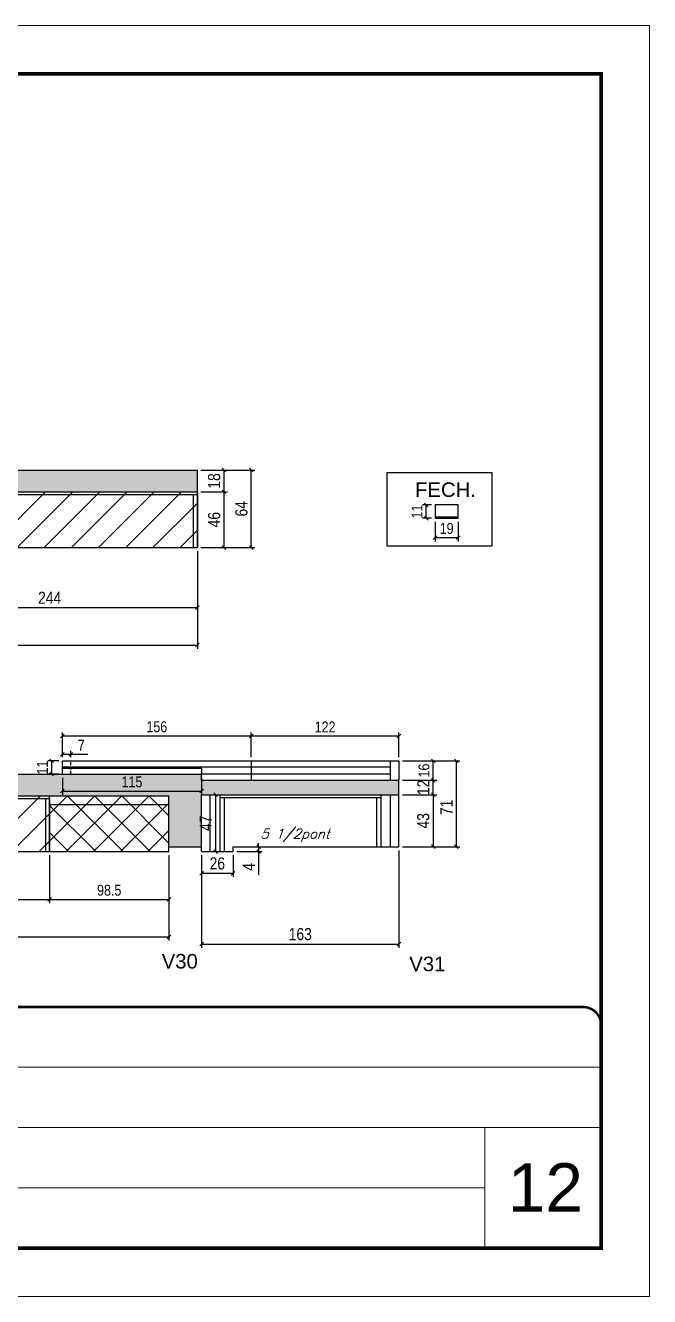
# Model space of a CAD drawing. Extents: x -10448 to -1189, y -11772 to 17235.
# Drawn here: x -4710 to -4195, y 13497 to 14547 of the extents above; entities that cross this region are included whole.
import ezdxf

# ---------------------------------------------------------------- set-up
doc = ezdxf.new("R2010")
doc.units = 0
for name, pattern in [('CONTINUO', [0]), ('DASHED', [0.75, 0.5, -0.25]), ('HIDDEN', [0.375, 0.25, -0.125])]:
    doc.linetypes.add(name, pattern=pattern)
for name, color, linetype in [('5', 5, 'Continuous'), ('COTA', 241, 'Continuous'), ('Painéis', 200, 'Continuous'), ('Reaproveitamento', 251, 'Continuous'), ('SARR_2.2x7', 40, 'Continuous'), ('SARR_3.5x7', 81, 'Continuous'), ('SARR_EDITAR', 141, 'Continuous'), ('texto', 7, 'Continuous')]:
    doc.layers.add(name, color=color, linetype=linetype)
for name, color, linetype, lineweight in [('CARIMBO', 255, 'Continuous', 9), ('Folhas', 255, 'Continuous', 9), ('Hachura', 251, 'Continuous', 9), ('SARRAFO DE PRESSAO', 251, 'DASHED', 9)]:
    doc.layers.add(name, color=color, linetype=linetype, lineweight=lineweight)
doc.styles.add('ARIAL', font='arial.ttf')
doc.styles.add('COTA TECNICA', font='techl___.ttf', dxfattribs={"height": 10})
doc.styles.add('COTA TECNICA-50', font='techl___.ttf', dxfattribs={"height": 9})
doc.styles.add('Romans', font='romans.shx')
doc.styles.get("Standard").update_dxf_attribs({"font": 'arial.ttf'})
doc.dimstyles.new('COTA PAINEL-50', dxfattribs={"dimtxt": 9, "dimasz": 3, "dimexe": 3, "dimexo": 3, "dimgap": 3, "dimtad": 1, "dimdec": 1, "dimzin": 12, "dimdsep": 46, "dimtxsty": 'COTA TECNICA-50', "dimblk1": 'OBLIQUE', "dimblk2": 'OBLIQUE', "dimsah": 1, "dimcen": 0.9, "dimclrd": 4, "dimclre": 4, "dimclrt": 240, "dimadec": 1, "dimazin": 3, "dimtfac": 1, "dimtdec": 1, "dimtmove": 0, "dimatfit": 3, "dimfxl": 1, "dimtolj": 1, "dimtzin": 12, "dimarcsym": 0})
doc.dimstyles.new('PAINEL', dxfattribs={"dimtxt": 10, "dimasz": 3, "dimexe": 3, "dimexo": 3, "dimgap": 3, "dimtad": 1, "dimdec": 1, "dimzin": 12, "dimdsep": 46, "dimtxsty": 'COTA TECNICA', "dimblk1": 'OBLIQUE', "dimblk2": 'OBLIQUE', "dimsah": 1, "dimcen": 0.9, "dimclrd": 4, "dimclre": 4, "dimclrt": 240, "dimadec": 1, "dimazin": 3, "dimtfac": 1, "dimtdec": 1, "dimtmove": 0, "dimatfit": 3, "dimfxl": 1, "dimtolj": 1, "dimtzin": 12, "dimarcsym": 0})
pattern_1 = [(50, (-139469.2827, -18395.9775), (5.46554007, -0.47817257), [0.5715, -6.2865]), (355, (-139469.2827, -18395.9775), (-1.05730264, 5.73170536), [0.4572, -5.02921753]), (100.4514447, (-139468.827, -18396.0174), (4.40823741, 5.25353256), [0.48570026, -5.34270734]), (46.1842, (-139469.283, -18394.4535), (8.13237123, -1.26126984), [0.85725, -9.42975]), (96.6355576, (-139468.605, -18394.559), (7.122124, 7.42278374), [0.7285507, -8.01406824]), (351.184151, (-139469.283, -18394.4535), (7.122124, 7.42278374), [0.685799, -7.54379196]), (21, (-139468.5207, -18394.8345), (4.54843174, -3.06795595), [0.5715, -6.2865]), (326, (-139468.5207, -18394.8345), (1.85406085, 5.52563898), [0.4572, -5.0292]), (71.451445, (-139468.1417, -18395.09), (6.40249258, 2.45768307), [0.48570026, -5.34269813]), (37.5, (-139469.2827, -18395.9775), (0.092658098, 2.536651166), [0, -4.96824, 0, -5.1054, 0, -5.04825]), (7.5, (-139469.2827, -18395.9775), (2.004589875, 3.005417245), [0, -2.91084, 0, -4.85394, 0, -1.92405]), (327.5, (-139470.982, -18395.9775), (4.067717855, -0.17186232), [0, -1.905, 0, -5.9436, 0, -7.8867]), (317.5, (-139471.744, -18395.9775), (4.44387544, 0.76279473), [0, -2.4765, 0, -3.94716, 0, -5.6007])]
pattern_2 = [(45, (-139469.283, -18395.978), (-11.2253202, 11.2253202), [])]

# ---------------------------------------------------------------- blocks, each defined once
blk = doc.blocks.new('9999999999')
at = {"color": 30, "linetype": 'CONTINUO'}
for p, q in [((98564.6, 34379.6), (99584, 34379.6)), ((98564.6, 34329.8), (99488, 34329.8)), ((99584, 34329.8), (99488, 34329.8)), ((99488, 34329.8), (99488, 34230.2)), ((98564.6, 34280), (99488, 34280))]:
    blk.add_line(p, q, dxfattribs=at)
at = {"color": 30, "linetype": 'CONTINUO', "const_width": 2}
blk.add_lwpolyline([(99584, 34230.2), (99584, 34414.4, 0.414214), (99569, 34429.4), (98229, 34429.4, 0.414214), (98214, 34414.4), (98214, 34245.2, 0.414214), (98229, 34230.2), (99584, 34230.2)], format="xyb", dxfattribs=at)
at = {"layer": 'Folhas'}
blk.add_lwpolyline([(98139, 34190.2), (99624, 34190.2), (99624, 35240.2), (98139, 35240.2)], close=True, dxfattribs=at)
at = {"layer": 'Folhas', "color": 30, "const_width": 3}
blk.add_lwpolyline([(98214, 34230.2), (99584, 34230.2), (99584, 35200.2), (98214, 35200.2)], close=True, dxfattribs=at)
blk = doc.blocks.new('_Oblique')
at = {"color": 0, "linetype": 'ByBlock', "lineweight": -2}
blk.add_line((-0.5, -0.5), (0.5, 0.5), dxfattribs=at)
blk = doc.blocks.new('*D163')
at = {"layer": 'COTA', "color": 4, "linetype": 'ByBlock', "lineweight": -2, "transparency": 16777216}
for p, q in [((-4565.3, 14161.8), (-4543.3, 14161.8)), ((-4546.3, 14115.8), (-4546.3, 14161.8)), ((-4565.3, 14115.8), (-4543.3, 14115.8))]:
    blk.add_line(p, q, dxfattribs=at)
at = {"layer": 'Defpoints', "color": 0, "linetype": 'ByBlock', "transparency": 16777216}
for p in [(-4568.3, 14161.8), (-4546.3, 14161.8), (-4568.3, 14115.8)]:
    blk.add_point(p, dxfattribs=at)
at = {"layer": 'COTA', "color": 4, "linetype": 'ByBlock', "lineweight": -2, "transparency": 16777216, "xscale": 3, "yscale": 3, "zscale": 3}
for p, rotation in [((-4546.3, 14161.8), 90), ((-4546.3, 14115.8), 270)]:
    blk.add_blockref('_Oblique', p, dxfattribs=dict(at, rotation=rotation))
at = {"layer": 'COTA', "color": 240, "linetype": 'ByBlock', "transparency": 16777216, "insert": (-4554.4, 14138.8), "char_height": 10, "attachment_point": 5, "rotation": 90, "style": 'COTA TECNICA'}
blk.add_mtext('\\A1;46', dxfattribs=at)
blk = doc.blocks.new('*D164')
at = {"layer": 'COTA', "color": 4, "linetype": 'ByBlock', "lineweight": -2, "transparency": 16777216}
for p, q in [((-4565.3, 14179.8), (-4543.3, 14179.8)), ((-4546.3, 14161.8), (-4546.3, 14179.8)), ((-4565.3, 14161.8), (-4543.3, 14161.8))]:
    blk.add_line(p, q, dxfattribs=at)
at = {"layer": 'Defpoints', "color": 0, "linetype": 'ByBlock', "transparency": 16777216}
for p in [(-4568.3, 14179.8), (-4546.3, 14179.8), (-4568.3, 14161.8)]:
    blk.add_point(p, dxfattribs=at)
at = {"layer": 'COTA', "color": 4, "linetype": 'ByBlock', "lineweight": -2, "transparency": 16777216, "xscale": 3, "yscale": 3, "zscale": 3}
for p, rotation in [((-4546.3, 14179.8), 90), ((-4546.3, 14161.8), 270)]:
    blk.add_blockref('_Oblique', p, dxfattribs=dict(at, rotation=rotation))
at = {"layer": 'COTA', "color": 240, "linetype": 'ByBlock', "transparency": 16777216, "insert": (-4554.4, 14170.8), "char_height": 10, "attachment_point": 5, "rotation": 90, "style": 'COTA TECNICA'}
blk.add_mtext('\\A1;18', dxfattribs=at)
blk = doc.blocks.new('*D165')
at = {"layer": 'COTA', "color": 4, "linetype": 'ByBlock', "lineweight": -2, "transparency": 16777216}
for p, q in [((-4565.3, 14179.8), (-4520.8, 14179.8)), ((-4523.8, 14115.8), (-4523.8, 14179.8)), ((-4565.3, 14115.8), (-4520.8, 14115.8))]:
    blk.add_line(p, q, dxfattribs=at)
at = {"layer": 'Defpoints', "color": 0, "linetype": 'ByBlock', "transparency": 16777216}
for p in [(-4568.3, 14179.8), (-4523.8, 14179.8), (-4568.3, 14115.8)]:
    blk.add_point(p, dxfattribs=at)
at = {"layer": 'COTA', "color": 4, "linetype": 'ByBlock', "lineweight": -2, "transparency": 16777216, "xscale": 3, "yscale": 3, "zscale": 3}
for p, rotation in [((-4523.8, 14179.8), 90), ((-4523.8, 14115.8), 270)]:
    blk.add_blockref('_Oblique', p, dxfattribs=dict(at, rotation=rotation))
at = {"layer": 'COTA', "color": 240, "linetype": 'ByBlock', "transparency": 16777216, "insert": (-4531.9, 14147.8), "char_height": 10, "attachment_point": 5, "rotation": 90, "style": 'COTA TECNICA'}
blk.add_mtext('\\A1;64', dxfattribs=at)
blk = doc.blocks.new('*D9')
at = {"layer": 'COTA', "color": 4, "linetype": 'ByBlock', "lineweight": -2, "transparency": 16777216}
for p, q in [((-5544.3, 14112.8), (-5544.3, 14032.2)), ((-4568.3, 14112.8), (-4568.3, 14032.2)), ((-5544.3, 14035.2), (-4568.3, 14035.2))]:
    blk.add_line(p, q, dxfattribs=at)
at = {"layer": 'Defpoints', "color": 0, "linetype": 'ByBlock', "transparency": 16777216}
for p in [(-5544.3, 14115.8), (-4568.3, 14115.8), (-4568.3, 14035.2)]:
    blk.add_point(p, dxfattribs=at)
at = {"layer": 'COTA', "color": 4, "linetype": 'ByBlock', "lineweight": -2, "transparency": 16777216, "xscale": 3, "yscale": 3, "zscale": 3, "rotation": 180}
blk.add_blockref('_Oblique', (-5544.3, 14035.2), dxfattribs=at)
at = {"layer": 'COTA', "color": 4, "linetype": 'ByBlock', "lineweight": -2, "transparency": 16777216, "xscale": 3, "yscale": 3, "zscale": 3}
blk.add_blockref('_Oblique', (-4568.3, 14035.2), dxfattribs=at)
at = {"layer": 'COTA', "color": 240, "linetype": 'ByBlock', "transparency": 16777216, "insert": (-5056.3, 14043.4), "char_height": 10, "attachment_point": 5, "style": 'COTA TECNICA'}
blk.add_mtext('\\A1;976', dxfattribs=at)
blk = doc.blocks.new('*D10')
at = {"layer": 'COTA', "color": 4, "linetype": 'ByBlock', "lineweight": -2, "transparency": 16777216}
for p, q in [((-4812.3, 14090.8), (-4812.3, 14063.2)), ((-4568.3, 14078.6), (-4568.3, 14063.2)), ((-4812.3, 14066.2), (-4568.3, 14066.2))]:
    blk.add_line(p, q, dxfattribs=at)
at = {"layer": 'Defpoints', "color": 0, "linetype": 'ByBlock', "transparency": 16777216}
for p in [(-4812.3, 14093.8), (-4568.3, 14081.6), (-4568.3, 14066.2)]:
    blk.add_point(p, dxfattribs=at)
at = {"layer": 'COTA', "color": 4, "linetype": 'ByBlock', "lineweight": -2, "transparency": 16777216, "xscale": 3, "yscale": 3, "zscale": 3, "rotation": 180}
blk.add_blockref('_Oblique', (-4812.3, 14066.2), dxfattribs=at)
at = {"layer": 'COTA', "color": 4, "linetype": 'ByBlock', "lineweight": -2, "transparency": 16777216, "xscale": 3, "yscale": 3, "zscale": 3}
blk.add_blockref('_Oblique', (-4568.3, 14066.2), dxfattribs=at)
at = {"layer": 'COTA', "color": 240, "linetype": 'ByBlock', "transparency": 16777216, "insert": (-4690.3, 14074.3), "char_height": 10, "attachment_point": 5, "style": 'COTA TECNICA'}
blk.add_mtext('\\A1;244', dxfattribs=at)
blk = doc.blocks.new('*D16')
at = {"layer": 'COTA', "color": 4, "linetype": 'ByBlock', "lineweight": -2, "transparency": 16777216}
for p, q in [((-5544.3, 13861.6), (-5544.3, 13791.1)), ((-4591.8, 13861.6), (-4591.8, 13791.1)), ((-5544.3, 13794.1), (-4591.8, 13794.1))]:
    blk.add_line(p, q, dxfattribs=at)
at = {"layer": 'Defpoints', "color": 0, "linetype": 'ByBlock', "transparency": 16777216}
for p in [(-5544.3, 13864.6), (-4591.8, 13864.6), (-4591.8, 13794.1)]:
    blk.add_point(p, dxfattribs=at)
at = {"layer": 'COTA', "color": 4, "linetype": 'ByBlock', "lineweight": -2, "transparency": 16777216, "xscale": 3, "yscale": 3, "zscale": 3, "rotation": 180}
blk.add_blockref('_Oblique', (-5544.3, 13794.1), dxfattribs=at)
at = {"layer": 'COTA', "color": 4, "linetype": 'ByBlock', "lineweight": -2, "transparency": 16777216, "xscale": 3, "yscale": 3, "zscale": 3}
blk.add_blockref('_Oblique', (-4591.8, 13794.1), dxfattribs=at)
at = {"layer": 'COTA', "color": 240, "linetype": 'ByBlock', "transparency": 16777216, "insert": (-5068.1, 13802.2), "char_height": 10, "attachment_point": 5, "style": 'COTA TECNICA'}
blk.add_mtext('\\A1;952.5', dxfattribs=at)
blk = doc.blocks.new('*D17')
at = {"layer": 'COTA', "color": 4, "linetype": 'ByBlock', "lineweight": -2, "transparency": 16777216}
for p, q in [((-4812.3, 13861.6), (-4812.3, 13822.1)), ((-4690.3, 13861.6), (-4690.3, 13822.1)), ((-4812.3, 13825.1), (-4690.3, 13825.1))]:
    blk.add_line(p, q, dxfattribs=at)
at = {"layer": 'Defpoints', "color": 0, "linetype": 'ByBlock', "transparency": 16777216}
for p in [(-4812.3, 13864.6), (-4690.3, 13864.6), (-4690.3, 13825.1)]:
    blk.add_point(p, dxfattribs=at)
at = {"layer": 'COTA', "color": 4, "linetype": 'ByBlock', "lineweight": -2, "transparency": 16777216, "xscale": 3, "yscale": 3, "zscale": 3, "rotation": 180}
blk.add_blockref('_Oblique', (-4812.3, 13825.1), dxfattribs=at)
at = {"layer": 'COTA', "color": 4, "linetype": 'ByBlock', "lineweight": -2, "transparency": 16777216, "xscale": 3, "yscale": 3, "zscale": 3}
blk.add_blockref('_Oblique', (-4690.3, 13825.1), dxfattribs=at)
at = {"layer": 'COTA', "color": 240, "linetype": 'ByBlock', "transparency": 16777216, "insert": (-4751.3, 13833.2), "char_height": 10, "attachment_point": 5, "style": 'COTA TECNICA'}
blk.add_mtext('\\A1;122', dxfattribs=at)
blk = doc.blocks.new('*D1121')
at = {"layer": 'COTA', "color": 4, "linetype": 'ByBlock', "lineweight": -2, "transparency": 16777216}
for p, q in [((-4564.8, 13861.6), (-4564.8, 13785.2)), ((-4401.8, 13865.6), (-4401.8, 13785.2)), ((-4564.8, 13788.2), (-4401.8, 13788.2))]:
    blk.add_line(p, q, dxfattribs=at)
at = {"layer": 'Defpoints', "color": 0, "linetype": 'ByBlock', "transparency": 16777216}
for p in [(-4564.8, 13864.6), (-4401.8, 13868.6), (-4401.8, 13788.2)]:
    blk.add_point(p, dxfattribs=at)
at = {"layer": 'COTA', "color": 4, "linetype": 'ByBlock', "lineweight": -2, "transparency": 16777216, "xscale": 3, "yscale": 3, "zscale": 3, "rotation": 180}
blk.add_blockref('_Oblique', (-4564.8, 13788.2), dxfattribs=at)
at = {"layer": 'COTA', "color": 4, "linetype": 'ByBlock', "lineweight": -2, "transparency": 16777216, "xscale": 3, "yscale": 3, "zscale": 3}
blk.add_blockref('_Oblique', (-4401.8, 13788.2), dxfattribs=at)
at = {"layer": 'COTA', "color": 240, "linetype": 'ByBlock', "transparency": 16777216, "insert": (-4483.3, 13796.4), "char_height": 10, "attachment_point": 5, "style": 'COTA TECNICA'}
blk.add_mtext('\\A1;163', dxfattribs=at)
blk = doc.blocks.new('*D18')
at = {"layer": 'COTA', "color": 4, "linetype": 'ByBlock', "lineweight": -2, "transparency": 16777216}
for p, q in [((-4398.8, 13911.6), (-4370.5, 13911.6)), ((-4373.5, 13911.6), (-4373.5, 13868.6)), ((-4398.8, 13868.6), (-4370.5, 13868.6))]:
    blk.add_line(p, q, dxfattribs=at)
at = {"layer": 'Defpoints', "color": 0, "linetype": 'ByBlock', "transparency": 16777216}
for p in [(-4401.8, 13911.6), (-4401.8, 13868.6), (-4373.5, 13868.6)]:
    blk.add_point(p, dxfattribs=at)
at = {"layer": 'COTA', "color": 4, "linetype": 'ByBlock', "lineweight": -2, "transparency": 16777216, "xscale": 3, "yscale": 3, "zscale": 3}
for p, rotation in [((-4373.5, 13911.6), 90), ((-4373.5, 13868.6), 270)]:
    blk.add_blockref('_Oblique', p, dxfattribs=dict(at, rotation=rotation))
at = {"layer": 'COTA', "color": 240, "linetype": 'ByBlock', "transparency": 16777216, "insert": (-4381.7, 13890.1), "char_height": 10, "attachment_point": 5, "rotation": 90, "style": 'COTA TECNICA'}
blk.add_mtext('\\A1;43', dxfattribs=at)
blk = doc.blocks.new('*D19')
at = {"layer": 'COTA', "color": 4, "linetype": 'ByBlock', "lineweight": -2, "transparency": 16777216}
for p, q in [((-4398.8, 13923.6), (-4370.5, 13923.6)), ((-4373.5, 13911.6), (-4373.5, 13923.6)), ((-4398.8, 13911.6), (-4370.5, 13911.6))]:
    blk.add_line(p, q, dxfattribs=at)
at = {"layer": 'Defpoints', "color": 0, "linetype": 'ByBlock', "transparency": 16777216}
for p in [(-4401.8, 13923.6), (-4373.5, 13923.6), (-4401.8, 13911.6)]:
    blk.add_point(p, dxfattribs=at)
at = {"layer": 'COTA', "color": 4, "linetype": 'ByBlock', "lineweight": -2, "transparency": 16777216, "xscale": 3, "yscale": 3, "zscale": 3}
for p, rotation in [((-4373.5, 13923.6), 90), ((-4373.5, 13911.6), 270)]:
    blk.add_blockref('_Oblique', p, dxfattribs=dict(at, rotation=rotation))
at = {"layer": 'COTA', "color": 240, "linetype": 'ByBlock', "transparency": 16777216, "insert": (-4381.6, 13917.6), "char_height": 10, "attachment_point": 5, "rotation": 90, "style": 'COTA TECNICA'}
blk.add_mtext('\\A1;12', dxfattribs=at)
blk = doc.blocks.new('*D20')
at = {"layer": 'COTA', "color": 4, "linetype": 'ByBlock', "lineweight": -2, "transparency": 16777216}
for p, q in [((-4398.8, 13939.6), (-4351.4, 13939.6)), ((-4354.4, 13939.6), (-4354.4, 13868.6)), ((-4398.8, 13868.6), (-4351.4, 13868.6))]:
    blk.add_line(p, q, dxfattribs=at)
at = {"layer": 'Defpoints', "color": 0, "linetype": 'ByBlock', "transparency": 16777216}
for p in [(-4401.8, 13939.6), (-4401.8, 13868.6), (-4354.4, 13868.6)]:
    blk.add_point(p, dxfattribs=at)
at = {"layer": 'COTA', "color": 4, "linetype": 'ByBlock', "lineweight": -2, "transparency": 16777216, "xscale": 3, "yscale": 3, "zscale": 3}
for p, rotation in [((-4354.4, 13939.6), 90), ((-4354.4, 13868.6), 270)]:
    blk.add_blockref('_Oblique', p, dxfattribs=dict(at, rotation=rotation))
at = {"layer": 'COTA', "color": 240, "linetype": 'ByBlock', "transparency": 16777216, "insert": (-4362.5, 13901.1), "char_height": 10, "attachment_point": 5, "rotation": 90, "style": 'COTA TECNICA'}
blk.add_mtext('\\A1;71', dxfattribs=at)
blk = doc.blocks.new('*D1122')
at = {"layer": 'COTA', "color": 4, "linetype": 'ByBlock', "lineweight": -2, "transparency": 16777216}
for p, q in [((-4398.8, 13939.6), (-4370.5, 13939.6)), ((-4373.5, 13923.6), (-4373.5, 13939.6)), ((-4398.8, 13923.6), (-4370.5, 13923.6))]:
    blk.add_line(p, q, dxfattribs=at)
at = {"layer": 'Defpoints', "color": 0, "linetype": 'ByBlock', "transparency": 16777216}
for p in [(-4401.8, 13939.6), (-4373.5, 13939.6), (-4401.8, 13923.6)]:
    blk.add_point(p, dxfattribs=at)
at = {"layer": 'COTA', "color": 4, "linetype": 'ByBlock', "lineweight": -2, "transparency": 16777216, "xscale": 3, "yscale": 3, "zscale": 3}
for p, rotation in [((-4373.5, 13939.6), 90), ((-4373.5, 13923.6), 270)]:
    blk.add_blockref('_Oblique', p, dxfattribs=dict(at, rotation=rotation))
at = {"layer": 'COTA', "color": 240, "linetype": 'ByBlock', "transparency": 16777216, "insert": (-4381.1, 13931.6), "char_height": 9, "attachment_point": 5, "rotation": 90, "style": 'COTA TECNICA-50'}
blk.add_mtext('\\A1;16', dxfattribs=at)
blk = doc.blocks.new('*D1123')
at = {"layer": 'COTA', "color": 4, "linetype": 'ByBlock', "lineweight": -2, "transparency": 16777216}
for p, q in [((-4690.3, 13861.6), (-4690.3, 13822.1)), ((-4591.8, 13861.6), (-4591.8, 13822.1)), ((-4690.3, 13825.1), (-4591.8, 13825.1))]:
    blk.add_line(p, q, dxfattribs=at)
at = {"layer": 'Defpoints', "color": 0, "linetype": 'ByBlock', "transparency": 16777216}
for p in [(-4690.3, 13864.6), (-4591.8, 13864.6), (-4591.8, 13825.1)]:
    blk.add_point(p, dxfattribs=at)
at = {"layer": 'COTA', "color": 4, "linetype": 'ByBlock', "lineweight": -2, "transparency": 16777216, "xscale": 3, "yscale": 3, "zscale": 3, "rotation": 180}
blk.add_blockref('_Oblique', (-4690.3, 13825.1), dxfattribs=at)
at = {"layer": 'COTA', "color": 4, "linetype": 'ByBlock', "lineweight": -2, "transparency": 16777216, "xscale": 3, "yscale": 3, "zscale": 3}
blk.add_blockref('_Oblique', (-4591.8, 13825.1), dxfattribs=at)
at = {"layer": 'COTA', "color": 240, "linetype": 'ByBlock', "transparency": 16777216, "insert": (-4641.1, 13832.7), "char_height": 9, "attachment_point": 5, "style": 'COTA TECNICA-50'}
blk.add_mtext('\\A1;98.5', dxfattribs=at)
blk = doc.blocks.new('*D1124')
at = {"layer": 'COTA', "color": 4, "linetype": 'ByBlock', "lineweight": -2, "transparency": 16777216}
for p, q in [((-4523.8, 13942.6), (-4523.8, 13963.1)), ((-4401.8, 13960.1), (-4523.8, 13960.1)), ((-4401.8, 13942.6), (-4401.8, 13963.1))]:
    blk.add_line(p, q, dxfattribs=at)
at = {"layer": 'Defpoints', "color": 0, "linetype": 'ByBlock', "transparency": 16777216}
for p in [(-4523.8, 13960.1), (-4523.8, 13939.6), (-4401.8, 13939.6)]:
    blk.add_point(p, dxfattribs=at)
at = {"layer": 'COTA', "color": 4, "linetype": 'ByBlock', "lineweight": -2, "transparency": 16777216, "xscale": 3, "yscale": 3, "zscale": 3, "rotation": 180}
blk.add_blockref('_Oblique', (-4523.8, 13960.1), dxfattribs=at)
at = {"layer": 'COTA', "color": 4, "linetype": 'ByBlock', "lineweight": -2, "transparency": 16777216, "xscale": 3, "yscale": 3, "zscale": 3}
blk.add_blockref('_Oblique', (-4401.8, 13960.1), dxfattribs=at)
at = {"layer": 'COTA', "color": 240, "linetype": 'ByBlock', "transparency": 16777216, "insert": (-4462.8, 13967.6), "char_height": 9, "attachment_point": 5, "style": 'COTA TECNICA-50'}
blk.add_mtext('\\A1;122', dxfattribs=at)
blk = doc.blocks.new('*D1125')
at = {"layer": 'COTA', "color": 4, "linetype": 'ByBlock', "lineweight": -2, "transparency": 16777216}
for p, q in [((-4679.8, 13942.6), (-4679.8, 13963.1)), ((-4523.8, 13960.1), (-4679.8, 13960.1)), ((-4523.8, 13942.6), (-4523.8, 13963.1))]:
    blk.add_line(p, q, dxfattribs=at)
at = {"layer": 'Defpoints', "color": 0, "linetype": 'ByBlock', "transparency": 16777216}
for p in [(-4679.8, 13960.1), (-4679.8, 13939.6), (-4523.8, 13939.6)]:
    blk.add_point(p, dxfattribs=at)
at = {"layer": 'COTA', "color": 4, "linetype": 'ByBlock', "lineweight": -2, "transparency": 16777216, "xscale": 3, "yscale": 3, "zscale": 3, "rotation": 180}
blk.add_blockref('_Oblique', (-4679.8, 13960.1), dxfattribs=at)
at = {"layer": 'COTA', "color": 4, "linetype": 'ByBlock', "lineweight": -2, "transparency": 16777216, "xscale": 3, "yscale": 3, "zscale": 3}
blk.add_blockref('_Oblique', (-4523.8, 13960.1), dxfattribs=at)
at = {"layer": 'COTA', "color": 240, "linetype": 'ByBlock', "transparency": 16777216, "insert": (-4601.8, 13967.7), "char_height": 9, "attachment_point": 5, "style": 'COTA TECNICA-50'}
blk.add_mtext('\\A1;156', dxfattribs=at)
blk = doc.blocks.new('*D1126')
at = {"layer": 'COTA', "color": 4, "linetype": 'ByBlock', "lineweight": -2, "transparency": 16777216}
for p, q in [((-4682.8, 13939.6), (-4691.7, 13939.6)), ((-4688.7, 13939.6), (-4688.7, 13928.6)), ((-4682.8, 13928.6), (-4691.7, 13928.6))]:
    blk.add_line(p, q, dxfattribs=at)
at = {"layer": 'Defpoints', "color": 0, "linetype": 'ByBlock', "transparency": 16777216}
for p in [(-4679.8, 13939.6), (-4688.7, 13928.6), (-4679.8, 13928.6)]:
    blk.add_point(p, dxfattribs=at)
at = {"layer": 'COTA', "color": 4, "linetype": 'ByBlock', "lineweight": -2, "transparency": 16777216, "xscale": 3, "yscale": 3, "zscale": 3}
for p, rotation in [((-4688.7, 13939.6), 90), ((-4688.7, 13928.6), 270)]:
    blk.add_blockref('_Oblique', p, dxfattribs=dict(at, rotation=rotation))
at = {"layer": 'COTA', "color": 240, "linetype": 'ByBlock', "transparency": 16777216, "insert": (-4696.3, 13934.1), "char_height": 9, "attachment_point": 5, "rotation": 90, "style": 'COTA TECNICA-50'}
blk.add_mtext('\\A1;11', dxfattribs=at)
blk = doc.blocks.new('*D1127')
at = {"layer": 'COTA', "color": 4, "linetype": 'ByBlock', "lineweight": -2, "transparency": 16777216}
for p, q in [((-4679.8, 13925.6), (-4679.8, 13911.6)), ((-4564.8, 13925.6), (-4564.8, 13911.6)), ((-4679.8, 13914.6), (-4564.8, 13914.6))]:
    blk.add_line(p, q, dxfattribs=at)
at = {"layer": 'Defpoints', "color": 0, "linetype": 'ByBlock', "transparency": 16777216}
for p in [(-4679.8, 13928.6), (-4564.8, 13928.6), (-4564.8, 13914.6)]:
    blk.add_point(p, dxfattribs=at)
at = {"layer": 'COTA', "color": 4, "linetype": 'ByBlock', "lineweight": -2, "transparency": 16777216, "xscale": 3, "yscale": 3, "zscale": 3, "rotation": 180}
blk.add_blockref('_Oblique', (-4679.8, 13914.6), dxfattribs=at)
at = {"layer": 'COTA', "color": 4, "linetype": 'ByBlock', "lineweight": -2, "transparency": 16777216, "xscale": 3, "yscale": 3, "zscale": 3}
blk.add_blockref('_Oblique', (-4564.8, 13914.6), dxfattribs=at)
at = {"layer": 'COTA', "color": 240, "linetype": 'ByBlock', "transparency": 16777216, "insert": (-4622.3, 13922.2), "char_height": 9, "attachment_point": 5, "style": 'COTA TECNICA-50'}
blk.add_mtext('\\A1;115', dxfattribs=at)
blk = doc.blocks.new('*D1128')
at = {"layer": 'COTA', "color": 4, "linetype": 'ByBlock', "lineweight": -2, "transparency": 16777216}
for p, q in [((-4679.8, 13942.6), (-4679.8, 13948)), ((-4679.8, 13945), (-4672.8, 13945)), ((-4672.8, 13942.6), (-4672.8, 13948)), ((-4672.8, 13945), (-4658.7, 13945))]:
    blk.add_line(p, q, dxfattribs=at)
at = {"layer": 'Defpoints', "color": 0, "linetype": 'ByBlock', "transparency": 16777216}
for p in [(-4672.8, 13945), (-4679.8, 13939.6), (-4672.8, 13939.6)]:
    blk.add_point(p, dxfattribs=at)
at = {"layer": 'COTA', "color": 4, "linetype": 'ByBlock', "lineweight": -2, "transparency": 16777216, "xscale": 3, "yscale": 3, "zscale": 3, "rotation": 180}
blk.add_blockref('_Oblique', (-4679.8, 13945), dxfattribs=at)
at = {"layer": 'COTA', "color": 4, "linetype": 'ByBlock', "lineweight": -2, "transparency": 16777216, "xscale": 3, "yscale": 3, "zscale": 3}
blk.add_blockref('_Oblique', (-4672.8, 13945), dxfattribs=at)
at = {"layer": 'COTA', "color": 240, "linetype": 'ByBlock', "transparency": 16777216, "insert": (-4664.2, 13952.5), "char_height": 9, "attachment_point": 5, "style": 'COTA TECNICA-50'}
blk.add_mtext('\\A1;7', dxfattribs=at)
blk = doc.blocks.new('*D316')
at = {"layer": 'COTA', "color": 4, "linetype": 'ByBlock', "lineweight": -2, "transparency": 16777216}
for p, q in [((-4371.9, 14137), (-4371.9, 14120.9)), ((-4352.9, 14137), (-4352.9, 14120.9)), ((-4352.9, 14123.9), (-4371.9, 14123.9))]:
    blk.add_line(p, q, dxfattribs=at)
at = {"layer": 'Defpoints', "color": 0, "linetype": 'ByBlock', "transparency": 16777216}
for p in [(-4371.9, 14140), (-4352.9, 14140), (-4371.9, 14123.9)]:
    blk.add_point(p, dxfattribs=at)
at = {"layer": 'COTA', "color": 4, "linetype": 'ByBlock', "lineweight": -2, "transparency": 16777216, "xscale": 3, "yscale": 3, "zscale": 3, "rotation": 180}
blk.add_blockref('_Oblique', (-4371.9, 14123.9), dxfattribs=at)
at = {"layer": 'COTA', "color": 4, "linetype": 'ByBlock', "lineweight": -2, "transparency": 16777216, "xscale": 3, "yscale": 3, "zscale": 3}
blk.add_blockref('_Oblique', (-4352.9, 14123.9), dxfattribs=at)
at = {"layer": 'COTA', "color": 240, "linetype": 'ByBlock', "transparency": 16777216, "insert": (-4362.4, 14131.5), "char_height": 9, "attachment_point": 5, "style": 'COTA TECNICA-50'}
blk.add_mtext('\\A1;19', dxfattribs=at)
blk = doc.blocks.new('*D317')
at = {"layer": 'COTA', "color": 4, "linetype": 'ByBlock', "lineweight": -2, "transparency": 16777216}
for p, q in [((-4374.9, 14151), (-4382.3, 14151)), ((-4379.3, 14140), (-4379.3, 14151)), ((-4374.9, 14140), (-4382.3, 14140))]:
    blk.add_line(p, q, dxfattribs=at)
at = {"layer": 'Defpoints', "color": 0, "linetype": 'ByBlock', "transparency": 16777216}
for p in [(-4379.3, 14151), (-4371.9, 14151), (-4371.9, 14140)]:
    blk.add_point(p, dxfattribs=at)
at = {"layer": 'COTA', "color": 4, "linetype": 'ByBlock', "lineweight": -2, "transparency": 16777216, "xscale": 3, "yscale": 3, "zscale": 3}
for p, rotation in [((-4379.3, 14151), 90), ((-4379.3, 14140), 270)]:
    blk.add_blockref('_Oblique', p, dxfattribs=dict(at, rotation=rotation))
at = {"layer": 'COTA', "color": 240, "linetype": 'ByBlock', "transparency": 16777216, "insert": (-4386.9, 14145.5), "char_height": 9, "attachment_point": 5, "rotation": 90, "style": 'COTA TECNICA-50'}
blk.add_mtext('\\A1;11', dxfattribs=at)
blk = doc.blocks.new('*D2275')
at = {"layer": 'COTA', "color": 4, "lineweight": -2, "transparency": 16777216}
for p, q in [((-4564.8, 13861.6), (-4564.8, 13843.7)), ((-4538.8, 13861.6), (-4538.8, 13843.7)), ((-4564.8, 13846.7), (-4538.8, 13846.7))]:
    blk.add_line(p, q, dxfattribs=at)
at = {"layer": 'Defpoints', "color": 0, "transparency": 16777216}
for p in [(-4564.8, 13864.6), (-4538.8, 13864.6), (-4538.8, 13846.7)]:
    blk.add_point(p, dxfattribs=at)
at = {"layer": 'COTA', "color": 4, "lineweight": -2, "transparency": 16777216, "xscale": 3, "yscale": 3, "zscale": 3, "rotation": 180}
blk.add_blockref('_Oblique', (-4564.8, 13846.7), dxfattribs=at)
at = {"layer": 'COTA', "color": 4, "lineweight": -2, "transparency": 16777216, "xscale": 3, "yscale": 3, "zscale": 3}
blk.add_blockref('_Oblique', (-4538.8, 13846.7), dxfattribs=at)
at = {"layer": 'COTA', "color": 240, "transparency": 16777216, "insert": (-4551.8, 13854.8), "char_height": 10, "attachment_point": 5, "style": 'COTA TECNICA'}
blk.add_mtext('\\A1;26', dxfattribs=at)
blk = doc.blocks.new('*D2276')
at = {"layer": 'COTA', "color": 4, "lineweight": -2, "transparency": 16777216}
for p, q in [((-4517.7, 13868.6), (-4517.7, 13871.6)), ((-4535.8, 13868.6), (-4514.7, 13868.6)), ((-4535.8, 13864.6), (-4514.7, 13864.6)), ((-4517.7, 13868.6), (-4517.7, 13864.6)), ((-4517.7, 13864.6), (-4517.7, 13845.4))]:
    blk.add_line(p, q, dxfattribs=at)
at = {"layer": 'Defpoints', "color": 0, "transparency": 16777216}
for p in [(-4538.8, 13868.6), (-4538.8, 13864.6), (-4517.7, 13864.6)]:
    blk.add_point(p, dxfattribs=at)
at = {"layer": 'COTA', "color": 4, "lineweight": -2, "transparency": 16777216, "xscale": 3, "yscale": 3, "zscale": 3}
for p, rotation in [((-4517.7, 13868.6), 270), ((-4517.7, 13864.6), 90)]:
    blk.add_blockref('_Oblique', p, dxfattribs=dict(at, rotation=rotation))
at = {"layer": 'COTA', "color": 240, "transparency": 16777216, "insert": (-4525.8, 13852), "char_height": 10, "attachment_point": 5, "rotation": 90, "style": 'COTA TECNICA'}
blk.add_mtext('\\A1;4', dxfattribs=at)
blk = doc.blocks.new('*D2277')
at = {"layer": 'COTA', "color": 4, "lineweight": -2, "transparency": 16777216}
for p, q in [((-4561.8, 13911.6), (-4550.3, 13911.6)), ((-4553.3, 13911.6), (-4553.3, 13864.6)), ((-4561.8, 13864.6), (-4550.3, 13864.6))]:
    blk.add_line(p, q, dxfattribs=at)
at = {"layer": 'Defpoints', "color": 0, "transparency": 16777216}
for p in [(-4564.8, 13911.6), (-4564.8, 13864.6), (-4553.3, 13864.6)]:
    blk.add_point(p, dxfattribs=at)
at = {"layer": 'COTA', "color": 4, "lineweight": -2, "transparency": 16777216, "xscale": 3, "yscale": 3, "zscale": 3}
for p, rotation in [((-4553.3, 13911.6), 90), ((-4553.3, 13864.6), 270)]:
    blk.add_blockref('_Oblique', p, dxfattribs=dict(at, rotation=rotation))
at = {"layer": 'COTA', "color": 240, "transparency": 16777216, "insert": (-4561.4, 13888.1), "char_height": 10, "attachment_point": 5, "rotation": 90, "style": 'COTA TECNICA'}
blk.add_mtext('\\A1;47', dxfattribs=at)

msp = doc.modelspace()

# ---------------------------------------------------------------- hatches: boundary and pattern name
at = {"layer": 'COTA', "linetype": 'ByBlock'}
h = msp.add_hatch(dxfattribs=at)
h.set_pattern_fill('AR-CONC', color=256, scale=0.03)
h.set_pattern_definition(pattern_1)
h.paths.add_polyline_path([(-5544.32, 14179.82), (-5544.32, 14161.82), (-4568.32, 14161.82), (-4568.32, 14179.82)])
h = msp.add_hatch(dxfattribs=at)
h.set_pattern_fill('AR-CONC', color=256, scale=0.03)
h.set_pattern_definition(pattern_1)
h.paths.add_polyline_path([(-5544.32, 13928.6), (-5544.32, 13910.6), (-4591.82, 13910.6), (-4591.82, 13868.6), (-4564.79, 13868.6), (-4564.79, 13911.6), (-4401.79, 13911.6), (-4401.79, 13923.6), (-4564.79, 13923.6), (-4564.79, 13928.6), (-4679.79, 13928.6)])
at = {"layer": 'Hachura', "linetype": 'ByBlock'}
h = msp.add_hatch(dxfattribs=at)
h.set_pattern_fill('ANSI37', color=256, scale=5)
h.set_pattern_definition([(45, (-139469.283, -18395.978), (-11.2253202, 11.2253202), []), (135, (-139469.283, -18395.978), (-11.2253202, -11.2253202), [])])
h.paths.add_polyline_path([(-4690.32, 13910.6), (-4690.32, 13864.6), (-4591.82, 13864.6), (-4591.82, 13910.6)])
at = {"layer": 'Reaproveitamento', "linetype": 'ByBlock'}
h = msp.add_hatch(dxfattribs=at)
h.set_pattern_fill('ANSI31', color=256, scale=5)
h.set_pattern_definition(pattern_2)
h.paths.add_polyline_path([(-4812.32, 14161.82), (-4812.32, 14115.82), (-4568.32, 14115.82), (-4568.32, 14161.82)])
h = msp.add_hatch(dxfattribs=at)
h.set_pattern_fill('ANSI31', color=256, scale=5)
h.set_pattern_definition(pattern_2)
h.paths.add_polyline_path([(-4690.32, 13864.6), (-4690.32, 13910.6), (-4812.32, 13910.6), (-4812.32, 13864.6)])

# ---------------------------------------------------------------- linework, layer by layer
at = {"linetype": 'ByBlock'}
msp.add_lwpolyline([(-4411.62, 14177.68), (-4325.13, 14177.68), (-4325.13, 14116.88), (-4411.62, 14116.88)], close=True, dxfattribs=at)
at = {"layer": 'COTA', "linetype": 'ByBlock'}
for p, q in [((-5544.32, 14179.82), (-4568.32, 14179.82)), ((-4568.32, 14161.82), (-4568.32, 14179.82)), ((-5544.32, 13928.6), (-4679.79, 13928.6)), ((-4401.79, 13911.6), (-4401.79, 13923.6)), ((-4591.82, 13868.6), (-4564.79, 13868.6))]:
    msp.add_line(p, q, dxfattribs=at)
at = {"layer": 'Painéis', "linetype": 'ByBlock'}
for p, q in [((-5544.32, 14161.82), (-4568.32, 14161.82)), ((-4568.32, 14115.82), (-4568.32, 14161.82)), ((-4371.9, 14151), (-4371.9, 14140)), ((-4352.9, 14151), (-4371.9, 14151)), ((-4352.9, 14140), (-4352.9, 14151)), ((-4371.9, 14140), (-4352.9, 14140)), ((-5544.32, 14115.82), (-4568.32, 14115.82)), ((-4679.79, 13939.6), (-4401.79, 13939.6)), ((-4679.79, 13928.6), (-4679.79, 13939.6)), ((-4523.79, 13939.6), (-4523.79, 13923.6)), ((-4401.79, 13939.6), (-4401.79, 13923.6)), ((-4679.79, 13928.6), (-4564.79, 13928.6)), ((-4564.79, 13923.6), (-4564.79, 13928.6)), ((-4564.79, 13923.6), (-4401.79, 13923.6)), ((-5544.32, 13910.6), (-4591.82, 13910.6)), ((-4690.32, 13864.6), (-4690.32, 13910.6)), ((-4591.82, 13864.6), (-4591.82, 13910.6)), ((-4564.79, 13911.6), (-4401.79, 13911.6)), ((-4564.79, 13864.6), (-4564.79, 13911.6)), ((-4401.79, 13868.6), (-4401.79, 13911.6)), ((-5544.32, 13864.6), (-4591.82, 13864.6)), ((-4564.79, 13864.6), (-4538.79, 13864.6)), ((-4538.79, 13868.6), (-4401.79, 13868.6)), ((-4538.79, 13864.6), (-4538.79, 13868.6))]:
    msp.add_line(p, q, dxfattribs=at)
at = {"layer": 'SARR_2.2x7', "linetype": 'Continuous'}
for p, q in [((-4812.32, 14159.62), (-4568.32, 14159.62)), ((-4352.9, 14141), (-4371.9, 14141)), ((-4408.79, 13923.6), (-4408.79, 13939.6)), ((-4812.32, 13908.4), (-4690.32, 13908.4)), ((-4690.32, 13903.6), (-4591.82, 13903.6)), ((-4557.79, 13864.6), (-4557.79, 13911.6)), ((-4549.79, 13909.4), (-4416.79, 13909.4)), ((-4408.79, 13868.6), (-4408.79, 13911.6))]:
    msp.add_line(p, q, dxfattribs=at)
at = {"layer": 'SARR_2.2x7', "linetype": 'HIDDEN', "ltscale": 10}
msp.add_line((-4672.82, 13928.6), (-4672.82, 13939.6), dxfattribs=at)
at = {"layer": 'SARR_3.5x7'}
for p, q in [((-4571.82, 14159.62), (-4571.82, 14115.82)), ((-4568.32, 14161.82), (-4568.32, 14115.82)), ((-4571.82, 14115.82), (-4568.32, 14115.82)), ((-4693.82, 13908.4), (-4693.82, 13864.6)), ((-4690.32, 13908.4), (-4690.32, 13864.6)), ((-4549.79, 13911.6), (-4549.79, 13864.6)), ((-4546.29, 13909.4), (-4546.29, 13864.6)), ((-4420.29, 13909.4), (-4420.29, 13868.6)), ((-4416.79, 13911.6), (-4416.79, 13868.6)), ((-4693.82, 13864.6), (-4690.32, 13864.6)), ((-4610.32, 13864.6), (-4606.82, 13864.6)), ((-4549.79, 13864.6), (-4546.29, 13864.6)), ((-4420.29, 13868.6), (-4416.79, 13868.6))]:
    msp.add_line(p, q, dxfattribs=at)
at = {"layer": 'SARR_EDITAR', "linetype": 'Continuous'}
for p, q in [((-4679.82, 13934.6), (-4408.79, 13934.6)), ((-4564.79, 13933.6), (-4564.79, 13928.6))]:
    msp.add_line(p, q, dxfattribs=at)
at = {"layer": 'SARR_EDITAR', "linetype": 'ByBlock'}
msp.add_line((-4408.79, 13928.6), (-4564.79, 13928.6), dxfattribs=at)
at = {"layer": 'SARR_EDITAR', "linetype": 'Continuous'}
msp.add_lwpolyline([(-4679.82, 13933.6), (-4564.79, 13933.6)], dxfattribs=at)

# ---------------------------------------------------------------- block references
at = {"layer": 'SARRAFO DE PRESSAO', "color": 6, "linetype": 'ByBlock'}
msp.add_blockref('9999999999', (-103818.76, -20693.13), dxfattribs=at)

# ---------------------------------------------------------------- texts
at = {"layer": '5', "color": 7, "linetype": 'Continuous'}
msp.add_text('FECH.', height=12, rotation=359.99996, dxfattribs=at).set_placement((-4388.49, 14157.59))
at = {"layer": '5', "linetype": 'Continuous'}
for s, rotation, p in [('V30', 0.00004, (-4597.75, 13768.06)), ('V31', 359.99996, (-4393.26, 13765.83))]:
    msp.add_text(s, height=12, rotation=rotation, dxfattribs=at).set_placement(p)
at = {"layer": 'CARIMBO', "style": 'ARIAL'}
msp.add_text('12', height=40, dxfattribs=at).set_placement((-4311.92, 13567.22))
at = {"layer": 'texto', "color": 2, "insert": (-4487.67, 13878.14), "char_height": 8, "attachment_point": 5, "style": 'Romans'}
msp.add_mtext('{\\Q19;\\C256;5 1/2pont}', dxfattribs=at)

# ---------------------------------------------------------------- dimensions: what is measured, and where the dimension line sits
at = {"layer": 'COTA', "linetype": 'ByBlock'}
for base, p1, p2, dimstyle, picture, middle in [((-4546.32, 14179.82), (-4568.32, 14161.82), (-4568.32, 14179.82), 'PAINEL', '*D164', (-4554.42, 14170.82)), ((-4523.82, 14179.82), (-4568.32, 14115.82), (-4568.32, 14179.82), 'PAINEL', '*D165', (-4531.92, 14147.82)), ((-4546.32, 14161.82), (-4568.32, 14115.82), (-4568.32, 14161.82), 'PAINEL', '*D163', (-4554.42, 14138.82)), ((-4379.33, 14151), (-4371.9, 14140), (-4371.9, 14151), 'COTA PAINEL-50', '*D317', (-4386.88, 14145.5)), ((-4688.73, 13928.6), (-4679.79, 13939.6), (-4679.79, 13928.6), 'COTA PAINEL-50', '*D1126', (-4696.28, 13934.1)), ((-4373.51, 13939.6), (-4401.79, 13923.6), (-4401.79, 13939.6), 'COTA PAINEL-50', '*D1122', (-4381.1, 13931.6)), ((-4373.51, 13868.6), (-4401.79, 13911.6), (-4401.79, 13868.6), 'PAINEL', '*D18', (-4381.73, 13890.1))]:
    dim = msp.add_linear_dim(base=base, p1=p1, p2=p2, angle=90, dimstyle=dimstyle, dxfattribs=at)
    dim.commit()
    dim.dimension.update_dxf_attribs({"geometry": picture, "text_midpoint": middle})
for base, p1, p2, dimstyle, picture, middle in [((-4371.9, 14123.93), (-4352.9, 14140), (-4371.9, 14140), 'COTA PAINEL-50', '*D316', (-4362.4, 14131.5)), ((-4568.32, 14035.24), (-5544.32, 14115.82), (-4568.32, 14115.82), 'PAINEL', '*D9', (-5056.32, 14043.38)), ((-4568.32, 14066.24), (-4812.32, 14093.82), (-4568.32, 14081.57), 'PAINEL', '*D10', (-4690.32, 14074.31)), ((-4523.79, 13960.05), (-4401.79, 13939.6), (-4523.79, 13939.6), 'COTA PAINEL-50', '*D1124', (-4462.79, 13967.61)), ((-4564.79, 13914.65), (-4679.79, 13928.6), (-4564.79, 13928.6), 'COTA PAINEL-50', '*D1127', (-4622.29, 13922.25)), ((-4591.82, 13794.1), (-5544.32, 13864.6), (-4591.82, 13864.6), 'PAINEL', '*D16', (-5068.07, 13802.24)), ((-4690.32, 13825.1), (-4812.32, 13864.6), (-4690.32, 13864.6), 'PAINEL', '*D17', (-4751.32, 13833.15)), ((-4591.82, 13825.1), (-4690.32, 13864.6), (-4591.82, 13864.6), 'COTA PAINEL-50', '*D1123', (-4641.07, 13832.72)), ((-4401.79, 13788.22), (-4564.79, 13864.6), (-4401.79, 13868.6), 'PAINEL', '*D1121', (-4483.29, 13796.44))]:
    dim = msp.add_linear_dim(base=base, p1=p1, p2=p2, dimstyle=dimstyle, dxfattribs=at)
    dim.commit()
    dim.dimension.update_dxf_attribs({"geometry": picture, "text_midpoint": middle})
dim = msp.add_linear_dim(base=(-4679.79, 13960.05), p1=(-4523.79, 13939.6), p2=(-4679.79, 13939.6), dimstyle='COTA PAINEL-50', override={"dimtmove": 1}, dxfattribs=at)
dim.commit()
dim.dimension.update_dxf_attribs({"geometry": '*D1125', "text_midpoint": (-4601.79, 13967.65)})
for base, p1, p2, angle, dimstyle, picture, middle in [((-4672.82, 13944.97), (-4679.82, 13939.6), (-4672.82, 13939.6), 180, 'COTA PAINEL-50', '*D1128', (-4664.24, 13944.97)), ((-4354.38, 13868.6), (-4401.79, 13939.6), (-4401.79, 13868.6), 90, 'PAINEL', '*D20', (-4354.38, 13901.1)), ((-4373.51, 13923.6), (-4401.79, 13911.6), (-4401.79, 13923.6), 90, 'PAINEL', '*D19', (-4373.51, 13917.6))]:
    dim = msp.add_linear_dim(base=base, p1=p1, p2=p2, angle=angle, dimstyle=dimstyle, dxfattribs=at)
    dim.commit()
    dim.dimension.update_dxf_attribs({"geometry": picture, "text_midpoint": middle, "dimtype": 160})
at = {"layer": 'COTA'}
for base, p1, p2, picture, middle in [((-4553.32, 13864.6), (-4564.79, 13911.6), (-4564.79, 13864.6), '*D2277', (-4561.39, 13888.1)), ((-4517.72, 13864.6), (-4538.79, 13868.6), (-4538.79, 13864.6), '*D2276', (-4525.79, 13851.98))]:
    dim = msp.add_linear_dim(base=base, p1=p1, p2=p2, angle=90, dimstyle='PAINEL', dxfattribs=at)
    dim.commit()
    dim.dimension.update_dxf_attribs({"geometry": picture, "text_midpoint": middle})
dim = msp.add_linear_dim(base=(-4538.79, 13846.71), p1=(-4564.79, 13864.6), p2=(-4538.79, 13864.6), dimstyle='PAINEL', dxfattribs=at)
dim.commit()
dim.dimension.update_dxf_attribs({"geometry": '*D2275', "text_midpoint": (-4551.79, 13854.81)})

doc.saveas('drawing.dxf')
